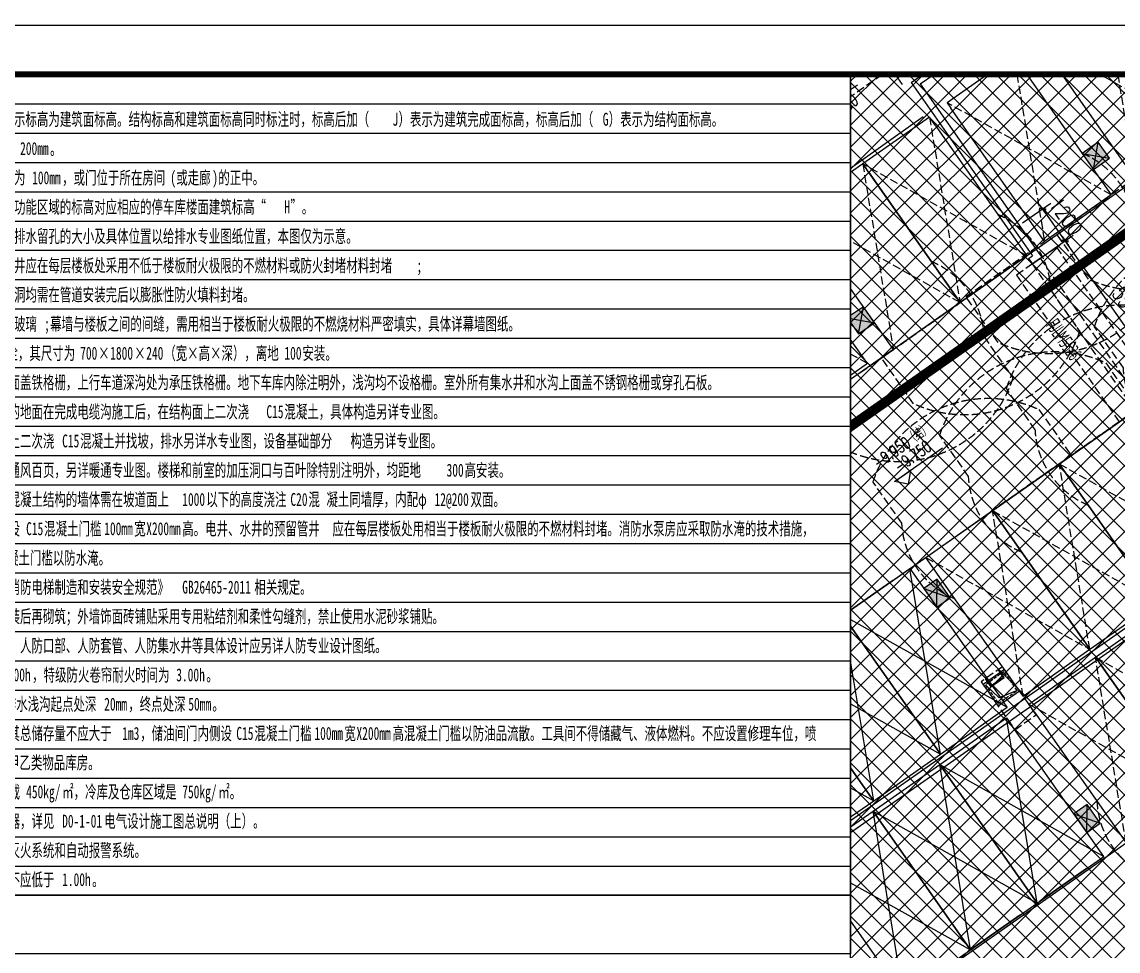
# Model space of a CAD drawing. Header units: millimetres. Extents: x 12325263 to 13848842, y -1463133 to 573208.
# Drawn here: x 12478812 to 12512447, y -1060870 to -1032346 of the extents above; entities that cross this region are included whole.
import ezdxf
from ezdxf.enums import TextEntityAlignment as Align
from ezdxf.xclip import XClip

# ---------------------------------------------------------------- set-up
doc = ezdxf.new("R2010")
doc.units = ezdxf.units.MM
doc.header["$LTSCALE"] = 1000
doc.header["$XCLIPFRAME"] = 0
for name, pattern in [('-2F平面$0$__DASH', [0.35, 0.25, -0.1]), ('-2F平面$0$DASH', [0.35, 0.25, -0.1]), ('DASH', [0.35, 0.25, -0.1])]:
    doc.linetypes.add(name, pattern=pattern)
for name, color, linetype, plot in [('-2F平面$0$A-轨迹线', 8, 'Continuous', False), ('地下室柱网$0$9', 8, 'Continuous', False), ('地下室柱网$0$9-20210903', 8, 'Continuous', False)]:
    doc.layers.add(name, color=color, linetype=linetype, plot=plot)
for name, color, linetype in [('-2F平面$0$DIM-ELEV', 3, 'Continuous'), ('-2F平面$0$DIM-PUB', 3, 'Continuous'), ('-2F平面$0$DRWD-DOOR', 2, 'Continuous'), ('-2F平面$0$DRWD-WINDOW', 2, 'Continuous'), ('-2F平面$0$JZ-集水井', 5, 'Continuous'), ('-2F平面$0$PARTS-CAR-机械车位', 9, 'Continuous'), ('-2F平面$0$ROOF-WATER', 3, 'Continuous'), ('-2F平面$0$WALL-SHATCH', 8, 'Continuous'), ('A-WALL-PATT', 8, 'Continuous'), ('DIM-PUB-4', 3, 'Continuous'), ('DRWD-F-TEXT', 142, 'Continuous'), ('PARTS-CAR-机械车位', 9, 'Continuous'), ('PUB_TEXT', 7, 'Continuous'), ('ROAD-LINE', 20, 'Continuous'), ('S-消火栓', 10, 'Continuous'), ('S-灭火器', 2, 'Continuous'), ('TITLIN1', 7, 'Continuous'), ('WALL', 5, 'Continuous'), ('地下室柱网$0$0q-柱0', 8, 'Continuous'), ('地下室柱网$0$0q-柱填充', 8, 'Continuous')]:
    doc.layers.add(name, color=color, linetype=linetype)
doc.styles.add('-2F平面$0$DIM_FONT', font='SIMPLEX', dxfattribs={"width": 0.8})
doc.styles.add('-2F平面$0$Standard', font='simplex.shx', dxfattribs={"bigfont": 'gbcbig.shx'})
doc.styles.add('ACHT', font='simhei.ttf')
doc.styles.get("Standard").update_dxf_attribs({"font": 'gbenor.shx', "bigfont": 'gbcbig.shx'})
doc.styles.add('TITXC', font='simhei.ttf')
doc.styles.add('TITXV', font='', dxfattribs={"width": 0.7})
doc.styles.add('YQ_DIM', font='SUPEROS.SHX', dxfattribs={"width": 0.8, "bigfont": 'HZDX.SHX'})
doc.styles.add('宋体', font='', dxfattribs={"width": 0.65})
doc.styles.get('TITXV').set_extended_font_data('SimSun')
doc.styles.get('宋体').set_extended_font_data('SimSun')
doc.dimstyles.new('-2F平面$0$DIMN-150', dxfattribs={"dimscale": 1.5, "dimtxt": 300, "dimasz": 0.75, "dimexe": 200, "dimexo": 150, "dimgap": 150, "dimtad": 1, "dimdec": 0, "dimdsep": 46, "dimtxsty": '-2F平面$0$DIM_FONT', "dimblk": 'asdfadfgafbj-13--2F平面$0$_DIMX', "dimcen": 2.5, "dimclrd": 256, "dimclre": 256, "dimclrt": 256, "dimadec": 0, "dimazin": 0, "dimtfac": 1, "dimtdec": 0, "dimtix": 1, "dimtmove": 2, "dimatfit": 3, "dimldrblk": 'asdfadfgafbj-13--2F平面$0$_DIMX', "dimfxl": 1, "dimtolj": 1, "dimtzin": 0, "dimarcsym": 0})
doc.dimstyles.new('yq150', dxfattribs={"dimscale": 150, "dimtxt": 3, "dimasz": 1, "dimexe": 1.5, "dimexo": 2, "dimgap": 0.5, "dimtad": 1, "dimdec": 0, "dimdsep": 46, "dimtxsty": 'YQ_DIM', "dimblk": 'adgshgYQTICK', "dimcen": 0, "dimclrd": 256, "dimclre": 256, "dimclrt": 7, "dimadec": 1, "dimazin": 2, "dimtfac": 1, "dimtdec": 0, "dimtix": 1, "dimtmove": 2, "dimatfit": 2, "dimfxl": 1, "dimtolj": 1, "dimtzin": 0, "dimarcsym": 0})

# ---------------------------------------------------------------- blocks, each defined once
blk = doc.blocks.new('横向图框_A0')
at = {"layer": 'TITLIN1'}
blk.add_lwpolyline([(0, 0), (1189, 0), (1189, 841), (0, 841)], close=True, dxfattribs=at)
at = {"layer": 'TITLIN1', "const_width": 1.2}
blk.add_lwpolyline([(25, 10), (1179, 10), (1179, 831), (25, 831)], close=True, dxfattribs=at)
blk.add_lwpolyline([(25, 10), (1179, 10), (1179, 831), (25, 831)], close=True, dxfattribs=at)
at = {"style": 'TITXV', "width": 0.8}
for tag, p in [('智能化', (9.38, 781)), ('暖通', (3.13, 781)), ('给排水', (15.63, 705)), ('建筑', (3.13, 705)), ('结构', (9.38, 705)), ('电气', (21.88, 705))]:
    blk.add_attdef(tag, text='', height=2.5, rotation=90, dxfattribs=at).set_placement(p, align=Align.MIDDLE_CENTER)
for tag, height, style, p in [('总工程师', 3, 'ACHT', (1143.11, 210.3)), ('审定', 3, 'ACHT', (1143.11, 202.3)), ('审核', 3, 'ACHT', (1143.11, 194.3)), ('设计总负责人1', 3, 'ACHT', (1143.11, 186.3)), ('设计总负责人2', 3, 'ACHT', (1143.11, 178.3)), ('设计总负责人3', 3, 'ACHT', (1143.11, 170.3)), ('专业负责人1', 3, 'ACHT', (1143.11, 162.3)), ('专业负责人2', 3, 'ACHT', (1143.11, 154.3)), ('专业负责人3', 3, 'ACHT', (1143.11, 146.3)), ('校核1', 3, 'ACHT', (1143.11, 138.3)), ('校核2', 3, 'ACHT', (1143.11, 130.3)), ('设计1', 3, 'ACHT', (1143.11, 122.3)), ('设计2', 3, 'ACHT', (1143.11, 114.3)), ('工程编号', 3, 'TITXC', (1142.31, 74.79)), ('专业', 3, 'TITXC', (1170.43, 74.79)), ('设计阶段', 3, 'TITXC', (1155.54, 67.78)), ('图号', 5, 'TITXC', (1140.34, 32.75)), ('出图日期', 3, 'ACHT', (1144.35, 24.29))]:
    blk.add_attdef(tag, text='', height=height, dxfattribs=dict(style=style)).set_placement(p, align=Align.MIDDLE_CENTER)
at = {"style": 'TITXC', "flags": 1}
for tag, height, p in [('建设单位', 3, (1149.82, 102.29)), ('工程名称', 3, (1149.82, 86.29)), ('图纸名称', 5, (1149.82, 51.04))]:
    blk.add_attdef(tag, text='', height=height, dxfattribs=at).set_placement(p, align=Align.MIDDLE_CENTER)
at = {"style": 'ACHT', "width": 0.8}
for tag, p in [('版本号', (1172.76, 32.79)), ('序号', (1172.76, 24.29))]:
    blk.add_attdef(tag, text='', height=3, dxfattribs=at).set_placement(p, align=Align.MIDDLE_CENTER)
blk = doc.blocks.new('*U20')
blk.add_blockref('横向图框_A0', (0, 0))
blk = doc.blocks.new('A$C15443CC7')
at = {"xscale": 150, "yscale": 150, "zscale": 150}
blk.add_blockref('*U20', (0, 0), dxfattribs=at)
blk = doc.blocks.new('MHQ-GF')
at = {"layer": 'S-灭火器'}
blk.add_hatch(color=256, dxfattribs=at).paths.add_polyline_path([(-300, 0), (300, 0), (0, 520)])
blk.add_lwpolyline([(-300, 0), (300, 0), (0, 520)], close=True, dxfattribs=at)
blk = doc.blocks.new('xfx')
at = {"layer": 'S-消火栓'}
blk.add_hatch(color=1, dxfattribs=at).paths.add_polyline_path([(700, 240), (700, 0), (0, 0)])
for p, q in [((24, 421), (700, 240)), ((0, 0), (0, 240)), ((0, 240), (700, 240)), ((700, 240), (0, 0)), ((700, 0), (0, 0)), ((700, 240), (700, 0))]:
    blk.add_line(p, q, dxfattribs=at)
at = {"layer": 'S-消火栓', "xscale": 0.5376, "yscale": 0.5376, "zscale": 0.5376}
for p in [(189, 240), (511, 240)]:
    blk.add_blockref('MHQ-GF', p, dxfattribs=at)
blk = doc.blocks.new('A$C77F732FE')
for p, q in [((0, 24300), (30000, 24300)), ((0, 23400), (30000, 23400)), ((0, 22500), (30000, 22500)), ((0, 21600), (30000, 21600)), ((0, 20700), (30000, 20700)), ((0, 19800), (30000, 19800)), ((0, 18900), (30000, 18900)), ((0, 18000), (30000, 18000)), ((0, 17100), (30000, 17100)), ((0, 16200), (30000, 16200)), ((0, 15300), (30000, 15300)), ((0, 14400), (30000, 14400)), ((0, 13500), (30000, 13500)), ((0, 12600), (30000, 12600)), ((0, 11700), (30000, 11700)), ((0, 10800), (30000, 10800)), ((0, 9900), (30000, 9900)), ((0, 9000), (30000, 9000)), ((0, 8100), (30000, 8100)), ((0, 7200), (30000, 7200)), ((0, 6300), (30000, 6300)), ((0, 5400), (30000, 5400)), ((0, 4500), (30000, 4500)), ((0, 3600), (30000, 3600)), ((0, 2700), (30000, 2700)), ((0, 1800), (30000, 1800)), ((0, 900), (30000, 900)), ((0, 0), (30000, 0)), ((0, -900), (30000, -900))]:
    blk.add_line(p, q)
blk.add_lwpolyline([(0, 24300), (30000, 24300), (30000, -900), (0, -900)], close=True)
at = {"layer": 'S-消火栓', "ltscale": 0.01}
blk.add_blockref('xfx', (1952, 15525), dxfattribs=at)
at = {"layer": 'PUB_TEXT', "style": '宋体', "width": 0.65}
for s, height, p in [('说明', 396.5, (275, 23624)), (':', 397, (1012, 23624)), ('1', 397, (275, 22726)), ('、除特别注明外，图中所示标高为建筑面标高。结构标高和建筑面标高同时标注时，标高后加（', 396.52, (460, 22726)), ('J', 397, (15941, 22726)), ('）表示为建筑完成面标高，标高后加（', 396.52, (16125, 22726)), ('G', 397, (22392, 22726)), ('）表示为结构面标高。', 396.5, (22576, 22726)), ('2', 397, (275, 21828)), ('、除特别注明外，墙厚为', 396.52, (460, 21828)), ('200mm', 396.5, (4514, 21828)), ('。', 397, (5436, 21828)), ('3', 397, (275, 20930)), ('、除特别注明外，门垛均为', 396.52, (460, 20930)), ('100mm', 396.5, (4883, 20930)), ('，或门位于所在房间', 396.5, (5804, 20930)), ('(', 397, (9122, 20930)), ('或走廊', 396.5, (9306, 20930)), (')', 397, (10412, 20930)), ('的正中。', 396.5, (10596, 20930)), ('4', 397, (275, 20033)), ('、除特别注明外，以下的功能区域的标高对应相应的停车库楼面建筑标高“', 396.52, (460, 20033)), ('H', 397, (12624, 20033)), ('”。', 396.5, (12808, 20033)), ('5', 397, (275, 19135)), ('、水管、地漏、雨水口、排水留孔的大小及具体位置以给排水专业图纸位置，本图仅为示意。', 396.52, (460, 19135)), ('6', 397, (275, 18237)), ('、建筑内的电缆井、管道井应在每层楼板处采用不低于楼板耐火极限的不燃材料或防火封堵材料封堵', 396.52, (460, 18237)), (';', 397, (16678, 18237)), ('7', 397, (275, 17339)), ('、本图中所有墙体预留孔洞均需在管道安装完后以膨胀性防火填料封堵。', 396.52, (460, 17339)), ('8', 397, (275, 16442)), ('、消防救援窗采用易敲碎玻璃', 396.52, (460, 16442)), ('幕墙与楼板之间的间缝，需用相当于楼板耐火极限的不燃烧材料严密填实，具体详幕墙图纸。', 396.52, (5436, 16442)), (';', 397, (5251, 16442)), ('9', 397, (275, 15544)), ('、图示', 396.5, (460, 15544)), ('为消火栓，其尺寸为', 396.5, (3040, 15544)), ('700', 396.5, (6357, 15544)), ('×', 397, (6910, 15544)), ('1800', 396.5, (7279, 15544)), ('×', 397, (8016, 15544)), ('240', 396.5, (8385, 15544)), ('（宽×高×深），离地', 396.5, (8938, 15544)), ('100', 396.5, (12624, 15544)), ('安装。', 396.5, (13177, 15544)), ('10', 396.5, (275, 14646)), ('、地下层所有集水井上面盖铁格栅，上行车道深沟处为承压铁格栅。地下车库内除注明外，浅沟均不设格栅。室外所有集水井和水沟上面盖不锈钢格栅或穿孔石板。', 396.52, (644, 14646)), ('11', 396.5, (275, 13748)), ('、地下层高低压配电房的地面在完成电缆沟施工后，在结构面上二次浇', 396.52, (644, 13748)), ('C15', 396.5, (12071, 13748)), ('混凝土，具体构造另详专业图。', 396.52, (12624, 13748)), ('12', 396.5, (275, 12851)), ('、水泵房地面在结构面上二次浇', 396.52, (644, 12851)), ('C15', 396.5, (5804, 12851)), ('混凝土并找坡，排水另详水专业图，设备基础部分', 396.52, (6357, 12851)), ('构造另详专业图。', 396.5, (14651, 12851)), ('13', 396.5, (275, 11953)), ('、地下层各设备房内的通风百页，另详暖通专业图。楼梯和前室的加压洞口与百叶除特别注明外，均距地', 396.52, (644, 11953)), ('300', 396.5, (17600, 11953)), ('高安装。', 396.5, (18153, 11953)), ('14', 396.5, (275, 11055)), ('、所有汽车坡道两侧非混凝土结构的墙体需在坡道面上', 396.52, (644, 11055)), ('1000', 396.5, (9490, 11055)), ('以下的高度浇注', 396.5, (10228, 11055)), ('C20', 396.5, (12808, 11055)), ('混', 397, (13361, 11055)), ('凝土同墙厚，内配φ', 396.5, (13914, 11055)), ('12@200', 396.5, (17231, 11055)), ('双面。', 396.5, (18337, 11055)), ('15', 396.5, (275, 10157)), ('、强、弱电间在门内侧设', 396.52, (644, 10157)), ('C15', 396.5, (4699, 10157)), ('混凝土门槛', 396.5, (5251, 10157)), ('100mm', 396.5, (7095, 10157)), ('宽', 397, (8016, 10157)), ('X200mm', 396.5, (8385, 10157)), ('高。电井、水井的预留管井', 396.52, (9490, 10157)), ('应在每层楼板处用相当于楼板耐火极限的不燃材料封堵。消防水泵房应采取防水淹的技术措施，', 396.52, (14098, 10157)), ('设置', 396.5, (275, 9260)), ('100mm', 396.5, (1012, 9260)), ('宽', 397, (1934, 9260)), ('X200mm', 396.5, (2303, 9260)), ('高混凝土门槛以防水淹。', 396.52, (3408, 9260)), ('16', 396.5, (275, 8362)), ('、消防电梯设置符合《消防电梯制造和安装安全规范》', 396.52, (644, 8362)), ('GB26465-2011', 396.52, (9490, 8362)), ('相关规定。', 396.5, (11702, 8362)), ('17', 396.5, (275, 7464)), ('、设备房砌体在设备安装后再砌筑；外墙饰面砖铺贴采用专用粘结剂和柔性勾缝剂，禁止使用水泥砂浆铺贴。', 396.52, (644, 7464)), ('18', 396.5, (275, 6566)), ('、人防墙体、人防门洞、人防口部、人防套管、人防集水井等具体设计应另详人防专业设计图纸。', 396.52, (644, 6566)), ('19', 396.5, (275, 5669)), ('、防火墙耐火极限为', 396.5, (644, 5669)), ('3.00h', 396.5, (3961, 5669)), ('，特级防火卷帘耐火时间为', 396.52, (4883, 5669)), ('3.00h', 396.5, (9306, 5669)), ('。', 397, (10228, 5669)), ('20', 396.5, (275, 4771)), ('300mm', 396.5, (1012, 4771)), ('宽排水浅沟，排水浅沟起点处深', 396.52, (1934, 4771)), ('20mm', 396.5, (7095, 4771)), ('，终点处深', 396.5, (7832, 4771)), ('50mm', 396.5, (9675, 4771)), ('、', 397, (644, 4771)), ('。', 397, (10412, 4771)), ('21', 396.5, (275, 3873)), ('、发电机房内的储油间其总储存量不应大于', 396.52, (644, 3873)), ('1m3', 396.5, (7647, 3873)), ('，储油间门内侧设', 396.5, (8200, 3873)), ('C15', 396.5, (11149, 3873)), ('混凝土门槛', 396.5, (11702, 3873)), ('100mm', 396.5, (13545, 3873)), ('宽', 397, (14467, 3873)), ('X200mm', 396.5, (14835, 3873)), ('高混凝土门槛以防油品流散。工具间不得储藏气、液体燃料。不应设置修理车位，喷', 396.52, (15941, 3873)), ('漆间、充电间、乙炔间和甲乙类物品库房。', 396.52, (275, 2975)), ('22', 396.5, (275, 2078)), ('、厨房一般区域预留荷载', 396.52, (644, 2078)), ('450kg/', 396.5, (4699, 2078)), ('㎡，冷库及仓库区域是', 396.5, (5804, 2078)), ('750kg/', 396.5, (9490, 2078)), ('㎡。', 396.5, (10596, 2078)), ('23', 396.5, (275, 1180)), ('、变压器采用干式变压器，详见', 396.52, (644, 1180)), ('D0-1-01', 396.5, (5804, 1180)), ('电气设计施工图总说明（上）。', 396.52, (7095, 1180)), ('24', 396.5, (275, 282)), ('、本项目设置自动喷水灭火系统和自动报警系统。', 396.52, (644, 282)), ('25', 396.5, (275, -616)), ('、电梯层门的耐火极限不应低于', 396.52, (644, -616)), ('1.00h', 396.5, (5804, -616)), ('。', 397, (6726, -616))]:
    blk.add_text(s, height=height, dxfattribs=at).set_placement(p)
blk = doc.blocks.new('adsgsdfgf')
blk.add_lwpolyline([(-31500, 97200), (-1500, 97200), (-1500, 95400), (-31500, 95400)], close=True)
blk.add_blockref('A$C77F732FE', (-31500, 98100))
blk = doc.blocks.new('adgshg13--2F平面$0$A$C7F010FC0')
at = {"layer": '-2F平面$0$WALL-SHATCH'}
h = blk.add_hatch(color=256, dxfattribs=at)
h.dxf.hatch_style = 1
h.paths.add_polyline_path([(-60384, -16881), (-763, 197), (12588, -13153), (12588, -157996), (-162965, -188820), (-171262, -180523), (-171262, -31311), (-150707, -10756), (-131860, -7981), (-99162, -7981), (-99162, -4981), (-76620, -4981), (-70108, -16881)], flags=16)
h.paths.add_polyline_path([(-60091, -16381), (-647, 647), (12988, -12988), (12988, -158332), (-163101, -189250), (-171662, -180689), (-171662, -31145), (-150778, -10261), (-131897, -7481), (-99562, -7481), (-99562, -4581), (-76366, -4581), (-69908, -16381)])
blk = doc.blocks.new('adgshg13--2F平面$0$Lmark11')
blk.add_line((-250, 250), (1250, 250))
blk.add_lwpolyline([(-250, 250), (250, 250), (0, 0), (-250, 250)], close=True)
at = {"color": 7, "style": '-2F平面$0$Standard', "width": 0.8}
blk.add_attdef('LMARK', text='', height=180, rotation=0, dxfattribs=at).set_placement((1137, 325), align=Align.RIGHT)
blk = doc.blocks.new('adgshg13--2F平面$0$P-排水沟')
at = {"layer": '-2F平面$0$ROOF-WATER'}
for p, q in [((74581, 62103), (84939, 72605)), ((96626, 61059), (85277, 49710)), ((96838, 60847), (85701, 49710))]:
    blk.add_line(p, q, dxfattribs=at)
at = {"layer": '-2F平面$0$DIM-ELEV'}
ref = blk.add_blockref('adgshg13--2F平面$0$Lmark11', (81516, 72367), dxfattribs=dict(at, xscale=-1.2, yscale=1.2, zscale=1.2, rotation=225.0000001254335))
ref.add_attrib('LMARK', '-9.750', dxfattribs={"layer": '0', "color": 7, "height": 360, "rotation": 45, "style": '-2F平面$0$Standard', "width": 0.7}).set_placement((82949, 72673), align=Align.RIGHT)
blk = doc.blocks.new('adgshg13--2F平面$0$FJLM5500')
at = {"layer": '-2F平面$0$DRWD-WINDOW', "color": 1, "linetype": '-2F平面$0$DASH'}
for p, q in [((-500, 250), (-500, 5750)), ((-500, 5750), (100, 5750)), ((1000, 5750), (400, 5750)), ((1000, 250), (1000, 5750)), ((100, 250), (-500, 250)), ((400, 250), (1000, 250))]:
    blk.add_line(p, q, dxfattribs=at)
at = {"layer": '-2F平面$0$DRWD-WINDOW', "color": 2, "linetype": '-2F平面$0$DASH'}
for p, q in [((100, 5750), (100, 250)), ((100, 5750), (400, 5750)), ((400, 5750), (400, 250)), ((100, 250), (400, 250))]:
    blk.add_line(p, q, dxfattribs=at)
blk = doc.blocks.new('asdfadfgafbj-13--2F平面$0$_DIMX')
blk.add_line((-150, 0), (150, 0))
at = {"const_width": 50}
blk.add_lwpolyline([(-70, -70), (70, 70)], dxfattribs=at)
blk = doc.blocks.new('*D991')
at = {"layer": '-2F平面$0$DIM-PUB', "lineweight": -2, "transparency": 16777216}
for p, q in [((452659, 137308), (453404, 138053)), ((454040, 136993), (453193, 137840)), ((453507, 136459), (454253, 137205))]:
    blk.add_line(p, q, dxfattribs=at)
at = {"layer": 'Defpoints', "color": 0, "transparency": 16777216}
for p in [(453192, 137841), (452500, 137149), (453348, 136300)]:
    blk.add_point(p, dxfattribs=at)
at = {"layer": '-2F平面$0$DIM-PUB', "lineweight": -2, "transparency": 16777216, "xscale": 1.125, "yscale": 1.125, "zscale": 1.125}
for p, rotation in [((453192, 137841), 135.0000000039147), ((454041, 136992), 315.0000000039147)]:
    blk.add_blockref('asdfadfgafbj-13--2F平面$0$_DIMX', p, dxfattribs=dict(at, rotation=rotation))
at = {"layer": '-2F平面$0$DIM-PUB', "transparency": 16777216, "insert": (453935, 137735), "char_height": 450, "attachment_point": 5, "rotation": 315, "style": '-2F平面$0$DIM_FONT'}
blk.add_mtext('\\A1;1200', dxfattribs=at)
blk = doc.blocks.new('*D993')
at = {"layer": '-2F平面$0$DIM-PUB', "lineweight": -2, "transparency": 16777216}
for p, q in [((453507, 136459), (454253, 137205)), ((457929, 133104), (454041, 136992)), ((457397, 132570), (458142, 133315))]:
    blk.add_line(p, q, dxfattribs=at)
at = {"layer": 'Defpoints', "color": 0, "transparency": 16777216}
for p in [(454041, 136992), (453348, 136300), (457237, 132411)]:
    blk.add_point(p, dxfattribs=at)
at = {"layer": '-2F平面$0$DIM-PUB', "lineweight": -2, "transparency": 16777216, "xscale": 1.125, "yscale": 1.125, "zscale": 1.125}
for p, rotation in [((454041, 136992), 135.0000000068946), ((457930, 133103), 315.0000000068947)]:
    blk.add_blockref('asdfadfgafbj-13--2F平面$0$_DIMX', p, dxfattribs=dict(at, rotation=rotation))
at = {"layer": '-2F平面$0$DIM-PUB', "transparency": 16777216, "insert": (456303, 135366), "char_height": 450, "attachment_point": 5, "rotation": 315, "style": '-2F平面$0$DIM_FONT'}
blk.add_mtext('\\A1;5500', dxfattribs=at)
blk = doc.blocks.new('adgshgbj--2F平面$0$报建车道-2')
at = {"layer": 'ROAD-LINE'}
for p, q in [((21783, -105897), (84150, -43531)), ((25885, -109998), (89450, -46433)), ((33451, -117564), (103550, -47465))]:
    blk.add_line(p, q, dxfattribs=at)
blk = doc.blocks.new('adgshg13--2F平面$0$J-集水井-2F')
at = {"layer": '-2F平面$0$JZ-集水井', "linetype": '-2F平面$0$__DASH'}
blk.add_lwpolyline([(78133, 117674), (78699, 118240), (77426, 119513), (76860, 118947)], close=True, dxfattribs=at)
at = {"layer": '-2F平面$0$JZ-集水井'}
for points in [[(78062, 118876), (77497, 119442), (76931, 118876), (77497, 118310)], [(77504, 119194), (77179, 118869), (76981, 119067), (76966, 119053), (77179, 118841), (77532, 119194), (77320, 119406), (77306, 119392)]]:
    blk.add_lwpolyline(points, close=True, dxfattribs=at)
at = {"layer": '-2F平面$0$JZ-集水井', "linetype": '-2F平面$0$DASH', "ltscale": 0.4}
blk.add_lwpolyline([(77992, 118876), (77497, 119371), (77002, 118876), (77497, 118381)], close=True, dxfattribs=at)
at = {"layer": '-2F平面$0$JZ-集水井'}
blk.add_lwpolyline([(77992, 118876), (77493, 118552), (77002, 118876)], dxfattribs=at)
blk = doc.blocks.new('adgshgYQTICK')
blk.add_line((-1, 0), (1, 0))
at = {"const_width": 0.4}
blk.add_lwpolyline([(0.53, 0.53), (-0.53, -0.53)], dxfattribs=at)
blk = doc.blocks.new('*D1087')
at = {"layer": 'Defpoints', "color": 0, "transparency": 16777216}
for p in [(447614, 141540), (448823, 140967), (448505, 140649)]:
    blk.add_point(p, dxfattribs=at)
at = {"layer": 'DIM-PUB-4', "lineweight": -2, "transparency": 16777216}
for p, q in [((448611, 141179), (447773, 142017)), ((448038, 141964), (448144, 142070)), ((448293, 140861), (447455, 141699)), ((447932, 141858), (447614, 141540)), ((447508, 141433), (447402, 141327))]:
    blk.add_line(p, q, dxfattribs=at)
at = {"layer": 'DIM-PUB-4', "lineweight": -2, "transparency": 16777216, "xscale": 150, "yscale": 150, "zscale": 150}
for p, rotation in [((447932, 141858), 225.0000000129127), ((447614, 141540), 45.00000001291266)]:
    blk.add_blockref('adgshgYQTICK', p, dxfattribs=dict(at, rotation=rotation))
at = {"layer": 'DIM-PUB-4', "color": 7, "transparency": 16777216, "insert": (447561, 141911), "char_height": 450, "attachment_point": 5, "rotation": 45, "style": 'YQ_DIM'}
blk.add_mtext('\\A1;450', dxfattribs=at)
blk = doc.blocks.new('adgshg-2F平面$0$CAR-机械车位')
for p, q in [((2500, 5200), (0, 0)), ((2500, 0), (0, 5200))]:
    blk.add_line(p, q)
at = {"color": 8}
blk.add_line((642, 5200), (2392, 5200), dxfattribs=at)
for points in [[(2500, 200), (2500, 5200), (0, 5200), (0, 200)], [(2500, 200), (2500, 0), (0, 0), (0, 200)]]:
    blk.add_lwpolyline(points)
blk = doc.blocks.new('adgshg一期二层')
at = {"layer": 'PARTS-CAR-机械车位', "xscale": -1, "rotation": 44.99999997633157}
for p in [(18116, 14894), (16348, 13126), (14580, 11358)]:
    blk.add_blockref('adgshg-2F平面$0$CAR-机械车位', p, dxfattribs=at)
at = {"layer": 'PARTS-CAR-机械车位', "rotation": 225.000000015619}
for p in [(18151, 14575), (16383, 12808), (14615, 11040), (11575, 8000)]:
    blk.add_blockref('adgshg-2F平面$0$CAR-机械车位', p, dxfattribs=at)
blk = doc.blocks.new('adgshg2qbj-bj-13--2F平面$0$CAR-机械车位')
at = {"layer": '-2F平面$0$A-轨迹线', "color": 251, "linetype": '-2F平面$0$DASH'}
blk.add_lwpolyline([(2500, 3643, 0.290247), (2500, 6480), (2500, 8022, 0.450414), (-2949, 6924), (-2949, 5200), (0, 5200)], format="xyb", dxfattribs=at)
at = {"linetype": '-2F平面$0$DASH'}
for p, q in [((2500, 5200), (0, 0)), ((2500, 0), (0, 5200))]:
    blk.add_line(p, q, dxfattribs=at)
for p, q in [((2500, 5200), (0, 5200)), ((0, 5200), (0, 200)), ((2500, 300), (2500, 5200))]:
    blk.add_line(p, q)
blk.add_lwpolyline([(2500, 300), (2500, 0), (0, 0), (0, 200)])
blk = doc.blocks.new('adgshgbj-13-bj--2F平面$0$CAR-机械车位')
at = {"layer": '-2F平面$0$A-轨迹线', "color": 251, "linetype": '-2F平面$0$DASH'}
blk.add_lwpolyline([(5785, 3066, -0.290247), (5785, 5904), (5785, 7445, -0.450414), (11234, 6347), (11234, 4623), (8285, 4623)], format="xyb", dxfattribs=at)
at = {"linetype": '-2F平面$0$DASH'}
for p, q in [((0, 5100), (2500, -100)), ((0, -100), (2500, 5100))]:
    blk.add_line(p, q, dxfattribs=at)
blk.add_line((0, 5100), (2500, 5100))
blk.add_lwpolyline([(0, 5100), (0, -100), (2500, -100), (2500, 5100)])
blk = doc.blocks.new('*U494')
at = {"layer": '地下室柱网$0$0q-柱0'}
blk.add_lwpolyline([(-250, -350), (250, -350), (250, 350), (-250, 350)], close=True, dxfattribs=at)
at = {"layer": '地下室柱网$0$0q-柱填充'}
blk.add_solid([(-250, 350), (250, 350), (-250, -350), (250, -350)], dxfattribs=at)
at = {"layer": '地下室柱网$0$9'}
for p, q in [((-250, 350), (250, -350)), ((-250, -350), (250, 350))]:
    blk.add_line(p, q, dxfattribs=at)
blk = doc.blocks.new('*U492')
at = {"layer": '地下室柱网$0$0q-柱0'}
blk.add_lwpolyline([(-300, -300), (300, -300), (300, 300), (-300, 300)], close=True, dxfattribs=at)
at = {"layer": '地下室柱网$0$0q-柱填充'}
blk.add_solid([(-300, 300), (300, 300), (-300, -300), (300, -300)], dxfattribs=at)
at = {"layer": '地下室柱网$0$9'}
for p, q in [((-300, 300), (300, -300)), ((-300, -300), (300, 300))]:
    blk.add_line(p, q, dxfattribs=at)
blk = doc.blocks.new('A$C2A3E77E8')
at = {"layer": 'WALL'}
for p, q in [((448540, 140967.1), (452959.4, 145386.5)), ((448822.8, 140967.1), (453242.3, 145386.5)), ((448540, 140967.1), (453136.2, 136370.9)), ((448822.8, 140967.1), (453277.6, 136512.3)), ((453030.1, 136264.8), (453136.2, 136370.9)), ((453030.1, 136264.8), (453171.5, 136123.4)), ((453171.5, 136123.4), (453419, 136370.9)), ((453277.6, 136512.3), (453419, 136370.9))]:
    blk.add_line(p, q, dxfattribs=at)
at = {"layer": '地下室柱网$0$9-20210903', "const_width": 300}
blk.add_lwpolyline([(433404.8, 144686.1), (448193.4, 129897.5), (464710.7, 146414.8), (459656.4, 151469.2), (467861.6, 156065.6), (467578.9, 159578.9), (444602.3, 159763.7)], close=True, dxfattribs=at)
at = {"layer": '-2F平面$0$DIM-ELEV'}
ref = blk.add_blockref('adgshg13--2F平面$0$Lmark11', (450373.4, 129270.5), dxfattribs=dict(at, xscale=1.200000000000002, yscale=1.200000000000002, zscale=1.200000000000002, rotation=44.99999997671747))
XClip(ref).set_block_clipping_path([(-529.1692605615, 256.2128419876), (1355.6507577896, 780.9177241325)])
ref.add_attrib('LMARK', '-9.950（结）', dxfattribs={"layer": '0', "color": 7, "height": 360, "rotation": 45, "style": '-2F平面$0$Standard', "width": 0.7}).set_placement((451026.2, 130519.5), align=Align.RIGHT)
ref = blk.add_blockref('adgshg13--2F平面$0$Lmark11', (450581.3, 128807.1), dxfattribs=dict(at, xscale=1.200000000000002, yscale=1.200000000000002, zscale=1.200000000000002, rotation=44.99999997671747))
ref.add_attrib('LMARK', '-9.750', dxfattribs={"layer": '0', "color": 7, "height": 360, "rotation": 45, "style": '-2F平面$0$Standard', "width": 0.7}).set_placement((451142.2, 129985.6), align=Align.RIGHT)
at = {"layer": '-2F平面$0$DRWD-DOOR', "color": 2, "rotation": 224.9999999999999}
blk.add_blockref('adgshg13--2F平面$0$FJLM5500', (453277.6, 136583), dxfattribs=at)
at = {"layer": '-2F平面$0$PARTS-CAR-机械车位'}
for p, xscale, rotation in [((450591.2, 147543.7), -1.000000000000001, 135.0000000029594), ((455671.9, 146472.6), -1.000000000000001, 225.0000000029597), ((453904.1, 144704.9), -1.000000000000001, 225.0000000029597), ((452136.4, 142937.1), -1.000000000000001, 225.0000000029597), ((449742.1, 140542.8), -1.000000000000001, 225.0000000029597), ((447515.2, 138244.5), -1.000000000000001, 225.0000000029597), ((462823.5, 130643.3), -1, 44.99999997633154), ((445746.9, 136476.9), -1.000000000000001, 225.0000000029597), ((460490.1, 128309.9), -1, 44.99999997633154), ((458722.3, 126542.1), -1, 44.99999997633154), ((456954.6, 124774.3), -1, 44.99999997633154)]:
    blk.add_blockref('adgshg2qbj-bj-13--2F平面$0$CAR-机械车位', p, dxfattribs=dict(at, xscale=xscale, rotation=rotation))
for name, p, rotation in [('adgshgbj-13-bj--2F平面$0$CAR-机械车位', (445110.5, 135840.6), 224.9999999999999), ('adgshg2qbj-bj-13--2F平面$0$CAR-机械车位', (458934.5, 126330), 225.000000015619), ('adgshg2qbj-bj-13--2F平面$0$CAR-机械车位', (457166.7, 124562.2), 225.000000015619)]:
    blk.add_blockref(name, p, dxfattribs=dict(at, rotation=rotation))
at = {"linetype": 'DASH', "ltscale": 3}
blk.add_blockref('adgshg13--2F平面$0$P-排水沟', (364146.8, 67392.6), dxfattribs=at)
at = {"linetype": '-2F平面$0$__DASH'}
blk.add_blockref('adgshg13--2F平面$0$J-集水井-2F', (376983, 4271.8), dxfattribs=at)
for name, p in [('adgshg一期二层', (436647, 107688.7)), ('adgshgbj--2F平面$0$报建车道-2', (389845.5, 200902.2))]:
    blk.add_blockref(name, p)
at = {"rotation": 45}
for name, p in [('*U492', (454515, 139729.6)), ('*U492', (448292.5, 133507.1)), ('*U494', (452040.2, 125658.2)), ('*U494', (457767.7, 119647.8))]:
    blk.add_blockref(name, p, dxfattribs=at)
at = {"layer": 'WALL', "color": 1}
blk.add_blockref('adgshg13--2F平面$0$A$C7F010FC0', (561507.9, 205483.1), dxfattribs=at)
at = {"layer": 'DRWD-F-TEXT', "width": 0.6}
blk.add_text('FJLM5536', height=450, rotation=315.00001, dxfattribs=at).set_placement((453889.1, 134325.4))
at = {"layer": '-2F平面$0$DIM-PUB'}
for base, p1, p2, picture, middle in [((453192.1, 137841), (453348.3, 136300.2), (452499.8, 137148.7), '*D991', (453934.5, 137734.9)), ((454040.6, 136992.4), (457237.4, 132411.1), (453348.3, 136300.2), '*D993', (456303.3, 135366.1))]:
    dim = blk.add_linear_dim(base=base, p1=p1, p2=p2, angle=135, dimstyle='-2F平面$0$DIMN-150', dxfattribs=at)
    dim.commit()
    dim.dimension.update_dxf_attribs({"geometry": picture, "text_midpoint": middle, "dimtype": 129})
at = {"layer": 'DIM-PUB-4'}
dim = blk.add_linear_dim(base=(447614, 141539.6), p1=(448822.8, 140967.1), p2=(448504.6, 140648.9), angle=225, dimstyle='yq150', dxfattribs=at)
dim.commit()
dim.dimension.update_dxf_attribs({"geometry": '*D1087', "text_midpoint": (447560.9, 141910.8), "dimtype": 129})

msp = doc.modelspace()

# ---------------------------------------------------------------- hatches: boundary and pattern name
at = {"layer": 'A-WALL-PATT'}
h = msp.add_hatch(dxfattribs=at)
h.set_pattern_fill('ANSI37', color=252, scale=300)
h.set_pattern_definition([(45, (0, 0), (-336.759605, 336.759605), []), (135, (0, 0), (-336.759605, -336.759605), [])])
h.paths.add_polyline_path([(12564696.8, -1148386.8), (12504241.6, -1148387), (12504241.6, -1033958), (12634041.3, -1033958), (12627844.5, -1069250.3), (12616665.5, -1067287.4), (12616902.5, -1065937.9), (12610631.1, -1064836.8), (12604673.6, -1064836.8), (12597896.8, -1064836.8), (12597896.8, -1060786.8), (12593492.1, -1060786.8), (12590496.8, -1060786.8), (12590496.8, -1069586.9), (12575796.8, -1069586.9), (12575796.8, -1059986.8), (12574896.8, -1059986.8), (12574896.8, -1057336.8), (12570296.8, -1057336.8), (12570296.8, -1055286.8), (12568296.8, -1055286.8), (12568296.8, -1060086.8), (12564596.6, -1060086.8), (12564596.6, -1069486.8), (12564696.9, -1069486.8), (12564696.8, -1097986.8), (12567296.8, -1097986.8), (12567296.8, -1105536.8), (12565696.8, -1105536.8), (12565696.8, -1113036.8), (12564696.8, -1113036.8)])

# ---------------------------------------------------------------- linework, layer by layer
at = {"layer": 'A-WALL-PATT', "color": 252}
msp.add_lwpolyline([(12504241.6, -1148387), (12504241.6, -1033958), (12634041.3, -1033958)], dxfattribs=at)

# ---------------------------------------------------------------- block references
for name, p in [('A$C15443CC7', (12470491.6, -1158608)), ('adsgsdfgf', (12505741.6, -1156358))]:
    msp.add_blockref(name, p)
ref = msp.add_blockref('A$C2A3E77E8', (12039933.3, -1095474.8), dxfattribs=dict(rotation=350.0412492537527))
XClip(ref).set_block_clipping_path([(574517.6328491271, 127502.2367430634), (563167.6328490991, 127502.2228846755), (563167.6311767455, 128872.3654828509), (556800.2987149898, 128872.35771109), (544257.8770271596, 126670.0996581088), (543557.4714692105, 130659.0804795903), (536268.9804626536, 129379.331731239), (537790.8662453052, 120711.8038626132), (523312.3703787625, 118169.6006707186), (521652.1357429288, 127625.0713569671), (520765.6618171427, 127469.4202569119), (520307.3778515682, 130079.4678951118), (515776.700237589, 129283.9687092729), (515422.1926091146, 131303.0932199814), (513452.2958014049, 130957.2097736297), (514282.4182554409, 126229.4878651481), (510637.9919826575, 125589.577113275), (512263.534631284, 116331.1783077423), (512362.3527807724, 116348.529120174), (517291.1072248165, 88278.0145814414), (519851.8954271879, 88727.6234641299), (522454.6248882134, 73904.4148362107), (519893.7906026859, 73454.7686835658), (526007.3042119928, 38637.452739819), (480033.7029030509, 30565.0258553012), (466439.1866319198, 28317.0522398334), (446673.6220214516, 140886.9888556413), (578014.3726615645, 163948.422490485), (584117.7942495663, 129187.8787387202)])

doc.saveas('drawing.dxf')
